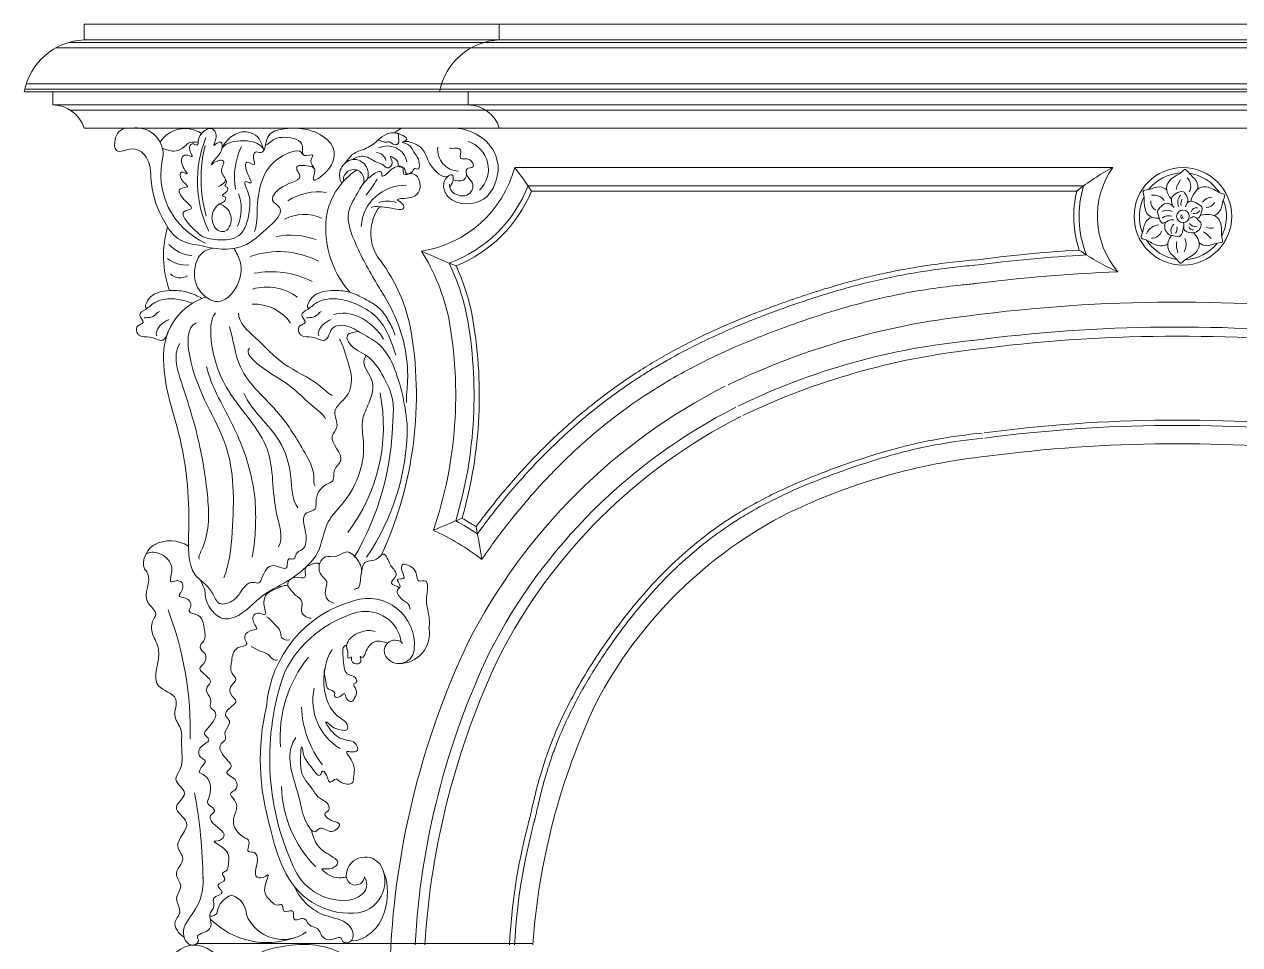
# Model space of a CAD drawing. Header units: millimetres. Extents: x -866 to 1519, y 0 to 1788.
# Drawn here: x -866 to -356, y 851 to 1237 of the extents above; entities that cross this region are included whole.
import ezdxf

# ---------------------------------------------------------------- set-up
doc = ezdxf.new("R2010")
doc.units = ezdxf.units.MM
doc.layers.add('ceco.net 173', color=7, linetype='Continuous')

msp = doc.modelspace()

# ---------------------------------------------------------------- linework, layer by layer
at = {"layer": 'ceco.net 173', "lineweight": 5}
for p, q in [((-841.07, 1237.44), (0, 1237.44)), ((-841.07, 1237.44), (-841.07, 1230.89)), ((-666.9, 1237.44), (-666.9, 1230.89)), ((-847.58, 1229.79), (0, 1229.79)), ((-841.07, 1230.89), (0, 1230.89)), ((-852.81, 1227.59), (0, 1227.59)), ((-866.12, 1209.1), (0, 1209.1)), ((-865.89, 1210.2), (0, 1210.2)), ((-865.29, 1212.4), (0, 1212.4)), ((-854.15, 1209.1), (-854.15, 1203.65)), ((-679.98, 1209.1), (-679.98, 1203.65)), ((-854.15, 1203.65), (0, 1203.65)), ((-846.83, 1201.45), (0, 1201.45)), ((-841.07, 1193.85), (0, 1193.85)), ((-660.44, 1177.35), (-598.63, 1177.35)), ((-600.61, 1177.35), (-598.63, 1177.35)), ((-598.63, 1177.35), (-409.67, 1177.35)), ((-654.87, 1169.65), (-596.62, 1169.65)), ((-653.38, 1167.45), (-594.2, 1167.45)), ((-596.62, 1169.65), (-421.87, 1169.65)), ((-595.85, 1167.45), (-594.2, 1167.45)), ((-594.2, 1167.45), (-424.75, 1167.45)), ((-652.81, 851.9), (-793.77, 851.9))]:
    msp.add_line(p, q, dxfattribs=at)
for radius in [20.46, 2.65]:
    msp.add_circle((-380.22, 1156.89), radius, dxfattribs=at)
for centre, radius, start, end in [((-839.92, 1204.28), 26.64, 92.4704, 169.5834), ((-665.75, 1204.28), 26.64, 92.4704, 169.5834), ((-854.33, 1189.78), 13.87, 17.0638, 89.2538), ((-680.16, 1189.78), 13.87, 17.0638, 89.2538), ((-819.16, 1182.72), 11.32, 358.7731, 100.5346), ((-798.7, 1181.37), 12.36, 56.1634, 147.6584), ((-686.3, 1173.79), 20.07, 30.6165, 91.3904), ((-744.97, 1171.6), 48.56, 157.8776, 205.5358), ((-683.82, 1176.62), 12.32, 314.7418, 71.9373), ((-733.86, 1172.68), 58.11, 166.0858, 195.7171), ((-748.39, 1173.46), 29.59, 154.4578, 190.3408), ((-718.6, 1179.33), 4.29, 13.841, 88.2928), ((-713.84, 1178.11), 8.33, 11.3786, 116.1945), ((-683.71, 1184.88), 9.05, 173.3812, 268.0559), ((-777.22, 1174.53), 31.64, 165.45, 246.0573), ((-727.2, 1174.13), 6.72, 99.229, 210.4726), ((-727.93, 1174.71), 6.07, 337.9036, 93.2697), ((-710.22, 1151.62), 29.72, 123.803, 166.7819), ((-727.97, 1172.17), 4.32, 337.7234, 187.863), ((-771.26, 1205.07), 62.37, 320.886, 328.4833), ((-706.92, 1189.83), 48.13, 278.8515, 344.9689), ((-683.85, 1174.61), 3.15, 307.3021, 15.014), ((-809.29, 1063.78), 187.23, 33.6204, 37.3415), ((-362.36, 1088.88), 100.33, 118.1362, 128.4496), ((-380.22, 1156.89), 35.86, 145.2083, 220.453), ((-380.22, 1156.89), 18.26, 92.9844, 141.8888), ((-381.77, 1169.6), 4.85, 329.2586, 46.0097), ((-380.22, 1156.89), 18.26, 32.9844, 81.8888), ((-706.39, 1151.45), 18.46, 88.337, 176.2567), ((-706.92, 1189.83), 55.83, 289.8125, 338.8081), ((-706.92, 1189.83), 58.03, 292.1896, 337.3128), ((-380.22, 1156.89), 45.76, 166.6541, 198.0346), ((-380.22, 1156.89), 43.56, 162.9631, 201.8158), ((-372.76, 1165.9), 10.47, 143.4901, 167.7023), ((-792.27, 1160.04), 17.17, 335.1271, 21.597), ((-742.89, 1144.16), 23.01, 81.464, 123.3651), ((-713.71, 1152.51), 10.8, 70.6756, 110.5049), ((-380.22, 1156.89), 18.26, 152.9844, 201.8888), ((-389.69, 1162.98), 4.02, 173.5749, 238.9624), ((-392.4, 1160.45), 5.36, 35.1605, 100.2849), ((-377.47, 1162.81), 4.85, 141.7725, 202.6769), ((-376.43, 1162.16), 4.59, 155.284, 189.5148), ((-368.07, 1160.28), 4.63, 90.2873, 146.5597), ((-370.4, 1164.5), 3.9, 268.5622, 333.0723), ((-380.22, 1156.89), 18.26, 332.9844, 21.8888), ((-780.46, 1156.29), 6.95, 123.8508, 223.094), ((-785.91, 1155.64), 6.58, 315.5662, 75.963), ((-748.75, 1139.96), 17.77, 65.3436, 117.8065), ((-699.18, 1151.84), 40.51, 170.655, 221.5304), ((-701.94, 1149.78), 18.84, 143.8883, 211.5314), ((-386.86, 1155.63), 3.91, 56.5983, 121.9525), ((-386.2, 1152.87), 4.25, 71.668, 126.987), ((-379.77, 1156.58), 1.28, 129.8011, 219.1344), ((-374.52, 1158.06), 2.37, 79.2829, 160.7136), ((-375.46, 1160.58), 2.58, 257.0782, 330.5884), ((-764.24, 1140.22), 43.5, 163.7402, 199.4409), ((-389.83, 1147.2), 6.1, 95.0574, 156.8814), ((-381.89, 1150.94), 3.36, 129.0255, 201.3861), ((-386.53, 1151.85), 3.85, 328.1711, 8.741), ((-379.28, 1156.45), 1.05, 156.4146, 216.2773), ((-375.94, 1153.13), 1.94, 199.513, 275.9773), ((-375.15, 1155.18), 2.62, 211.2064, 289.0157), ((-368.6, 1156.31), 4.42, 244.6004, 287.9021), ((-783.04, 1154.12), 3.6, 225.9241, 300.5812), ((-754.4, 1117.7), 31.28, 70.1383, 101.3328), ((-380.22, 1156.89), 18.26, 212.9844, 261.8888), ((-393.42, 1152.23), 4.55, 270.7295, 339.8895), ((-384.88, 1145.12), 6.05, 329.1073, 24.346), ((-379.5, 1138.29), 14.49, 40.0925, 57.0434), ((-794.66, 1155.16), 14.77, 222.7487, 265.1812), ((-759.37, 1105.69), 36.4, 62.8348, 109.2129), ((-774.12, 1095.74), 87.93, 12.0645, 31.9544), ((-563.33, 1442.12), 329.32, 245.5738, 248.3177), ((-389.2, 556.88), 586.86, 93.37357, 97.68665), ((-364.2, 1229.85), 105.53, 235.6542, 245.7676), ((-374.52, 1144.7), 8.38, 168.374, 201.7935), ((-380.22, 1156.89), 18.26, 272.9844, 321.8888), ((-798.25, 1148.57), 12.14, 230.0655, 275.5637), ((-774.12, 1095.74), 71.43, 12.0645, 38.2142), ((-774.12, 1095.74), 95.63, 12.0645, 25.7647), ((-382.22, 467.82), 673.97, 93.27034, 97.27047), ((-800.68, 1137.11), 6.05, 226.1293, 300.4617), ((-762.65, 1095.51), 38.14, 63.0489, 100.704), ((-774.12, 1095.74), 97.83, 12.0645, 24.366), ((-381.8, 462.27), 671.84, 92.19322, 97.31415), ((-381.8, 462.27), 671.84, 92.19322, 97.31415), ((-764.51, 1104.93), 22.25, 54.4896, 105.251), ((-782.07, 1098.7), 25.62, 108.0619, 179.3488), ((-769.67, 1101.55), 18.52, 34.7039, 92.9102), ((-382.38, 451.83), 669.08, 83.0065, 97.52888), ((-863.01, 1081.92), 177.81, 341.3883, 10.4315), ((-862.91, 1081.91), 185.42, 343.4614, 10.5077), ((-862.91, 1081.91), 187.62, 344.0061, 10.5264), ((-434.97, 802.12), 314.98, 96.3933, 115.5746), ((-863.12, 1081.95), 161.43, 335.4679, 10.249), ((-382.38, 451.83), 658.63, 83.57744, 97.52888), ((-382.38, 451.83), 654.78, 83.39659, 97.52888), ((-441.48, 819.33), 286.75, 95.4037, 115.8864), ((-434.93, 802.02), 300.78, 96.3443, 115.5733), ((-792.12, 1062.43), 86.83, 3.8406, 21.6265), ((-788.74, 1068.65), 73.22, 322.6912, 11.1778), ((-461.22, 866.48), 245.64, 116.8405, 152.9321), ((-461.28, 866.52), 235.67, 116.833, 152.8624), ((-828.49, 1073.22), 116.92, 329.4972, 359.2722), ((-461.27, 866.5), 231.29, 116.8336, 152.8252), ((-382.38, 451.83), 619.58, 83.39659, 97.52888), ((-803.52, 1069.22), 98.04, 325.6854, 359.4302), ((-382.38, 451.83), 617.38, 83.39659, 97.52888), ((-382.38, 451.83), 609.68, 83.39659, 97.52888), ((-434.79, 801.65), 256.08, 96.1578, 115.5669), ((-329.09, 176.87), 923.65, 112.50001, 113.30381), ((-739.51, 927.47), 117.47, 57.6436, 60.9986), ((-461.09, 866.25), 186.5, 116.8455, 152.3326), ((-739.51, 927.47), 107.57, 52.6654, 65.2608), ((-739.51, 927.47), 115.27, 56.6227, 61.8709), ((-1167.75, 934.71), 499.66, 9.0158, 10.6103), ((-804.97, 1006.55), 14.22, 57.3528, 118.2546), ((-714.54, 947.28), 50.19, 105.1863, 175.4978), ((-721.9, 977.19), 19.4, 355.7993, 107.3577), ((-938.06, 941.18), 141.57, 358.5167, 20.9285), ((-713.68, 944.17), 48.31, 105.0883, 153.7361), ((-722.96, 976.11), 15.07, 8.2519, 102.6079), ((-708.88, 981.96), 12.69, 269.2535, 10.6982), ((-710.66, 974.59), 4.51, 44.4676, 222.6912), ((-709.05, 975.77), 6.5, 220.7409, 0), ((-369.55, 831.4), 343.39, 154.6818, 178.1765), ((-375.55, 833.57), 327.14, 154.5753, 176.8847), ((-705.78, 938.53), 53.04, 140.9742, 184.5672), ((-365.98, 830.11), 332.87, 154.7439, 176.3428), ((-654.92, 929.46), 108.27, 160.5292, 204.5028), ((-721.75, 953.74), 23.35, 167.1604, 239.2705), ((-668.97, 928.91), 98.17, 166.8688, 196.7901), ((-709.21, 952.06), 40.62, 181.5098, 218.4406), ((-369.55, 831.4), 283.99, 154.6818, 175.973), ((-708.11, 919.21), 50.21, 181.6448, 224.5377), ((-1013.24, 875.35), 222.12, 0.9533, 10.279), ((-685.89, 915.94), 78.59, 191.2885, 204.7389), ((-417.33, 839.13), 245.62, 165.5076, 177.1493), ((-414.41, 838.59), 246.39, 165.5219, 177.0328), ((-723.19, 880.26), 7.88, 39.1266, 180.9951), ((-729.38, 894.75), 30.23, 202.7665, 272.6258), ((-732.23, 892.61), 22.69, 200.803, 273.4354), ((-728.29, 877.93), 13.38, 271.2282, 33.0997), ((-727.22, 880.22), 3.85, 181.3346, 353.5335), ((-728.23, 876.75), 5.71, 325.6797, 32.0853), ((-776.61, 863.87), 8.63, 107.1134, 172.4821), ((-781.73, 863.76), 8.75, 1.3819, 72.8755), ((-731.2, 880), 10.05, 271.9075, 319.9178), ((-787.48, 865.77), 2.43, 249.1108, 341.5832), ((-764.3, 885.81), 33.58, 224.8101, 289.939), ((-757.57, 870.15), 16.6, 201.8478, 305.8344), ((-758.67, 883.56), 31.43, 301.2669, 301.5747)]:
    msp.add_arc(centre, radius, start, end, dxfattribs=at)
for points, knots in [([(-792.73, 1144.79), (-795.86, 1145.12), (-802.3, 1146.48), (-808.97, 1156.84), (-813.61, 1168.14), (-812.69, 1180.34), (-819.92, 1187.06), (-828.37, 1182.06), (-828.4, 1188.74), (-827.06, 1192.01), (-825.3, 1193.31), (-824.12, 1193.85)], [0, 0, 0, 0, 8.651549, 16.669899, 32.442656, 41.961338, 48.823617, 55.119218, 59.525869, 61.909652, 65.154561, 65.154561, 65.154561, 65.154561]), ([(-793.43, 1187.03), (-793.12, 1187.49), (-793.26, 1189.82), (-791.58, 1192.33), (-787.49, 1194.71), (-784.42, 1190.72), (-787.7, 1185.24), (-785.19, 1187.97), (-782.76, 1188.28), (-783.34, 1183.55), (-785.25, 1182.02), (-789.03, 1177.1), (-785.36, 1180.67), (-781.12, 1180.31), (-785.01, 1175.58), (-780.01, 1172.07), (-783.58, 1169.85), (-784.88, 1169.32)], [1.87409, 1.87409, 1.87409, 1.87409, 3.372698, 7.451197, 10.089093, 13.930744, 17.33936, 19.41399, 20.356403, 23.356369, 27.44776, 30.298534, 33.36838, 35.463857, 39.342553, 43.070339, 46.910261, 46.910261, 46.910261, 46.910261]), ([(-792.73, 1144.79), (-789.65, 1143.98), (-783.66, 1142.57), (-772.17, 1144.16), (-765.5, 1150.83), (-757.06, 1158.49), (-760.17, 1161.81), (-763.52, 1164.07), (-758.13, 1170.87), (-748.88, 1172.06), (-751.44, 1175.59), (-752.71, 1178.6), (-747.52, 1178.32), (-743.25, 1177.08), (-746.62, 1169.77), (-736.14, 1177.23), (-734.94, 1186.63), (-744.03, 1192.93), (-751.92, 1194.09), (-758.71, 1193.59), (-765.51, 1191.37), (-764.76, 1182.44), (-769.62, 1184.44), (-770.41, 1181.39), (-768.5, 1176.95), (-773.26, 1180.92), (-773.71, 1175.44), (-768.99, 1169.34), (-774.94, 1172.68), (-771.18, 1165.3), (-771.57, 1160.52), (-772.42, 1153.79), (-776.42, 1147.17), (-784.87, 1146.7), (-790.98, 1147.72), (-793.06, 1149.65)], [0, 0, 0, 0, 9.556386, 18.504622, 32.613646, 40.913051, 43.493281, 45.016419, 52.352769, 61.151413, 62.851844, 64.418511, 69.607772, 72.194114, 76.664813, 82.813881, 94.033232, 103.363551, 112.005339, 117.812146, 124.112255, 131.244627, 133.359438, 135.768979, 138.865323, 142.149299, 144.628532, 151.196192, 153.094515, 157.894186, 164.248063, 171.526952, 177.012399, 185.973782, 194.494852, 194.494852, 194.494852, 194.494852]), ([(-808.18, 1185.5), (-806.61, 1184.89), (-803.8, 1183.72), (-799.53, 1185.06), (-797.02, 1188.68), (-794.35, 1187.72), (-793.14, 1188.15)], [0, 0, 0, 0, 4.60168, 7.845957, 11.58435, 14.857859, 14.857859, 14.857859, 14.857859]), ([(-783.19, 1185.68), (-782.42, 1187.12), (-780.15, 1190.05), (-775.62, 1192.65), (-770.84, 1192.11), (-767.01, 1189.51), (-766.39, 1186.28), (-765.55, 1184.85)], [0, 0, 0, 0, 4.895014, 11.010425, 14.548921, 18.885879, 23.857028, 23.857028, 23.857028, 23.857028]), ([(-783.19, 1185.68), (-781.35, 1187.68), (-774.93, 1189.38), (-767.31, 1187.94), (-765.55, 1184.85)], [0, 0, 0, 0, 8.135004, 18.831147, 18.831147, 18.831147, 18.831147]), ([(-765, 1186.68), (-763.66, 1187.24), (-761.42, 1189.78), (-755.85, 1190.34), (-747.87, 1188.86), (-750.45, 1181.15), (-743.65, 1183.68), (-747.14, 1179.39), (-744.79, 1177.93), (-744.51, 1176.91)], [1.073651, 1.073651, 1.073651, 1.073651, 5.123302, 9.080904, 16.850872, 20.305606, 23.325686, 25.243676, 27.900722, 27.900722, 27.900722, 27.900722]), ([(-728.27, 1180.76), (-726.96, 1181.75), (-722.98, 1182.96), (-719.27, 1179.61), (-715.72, 1178.9), (-713.8, 1176.3), (-710.78, 1179.12), (-713.69, 1182.97), (-710.47, 1180.93), (-709.1, 1179.73), (-709.7, 1177.19), (-706.8, 1177.81), (-706.42, 1176.1), (-705.97, 1174.27), (-703.17, 1175.08), (-702.52, 1177.67), (-700.47, 1175.86), (-700.19, 1181.3), (-703.08, 1183.65), (-704.51, 1187.41), (-708.43, 1187.86), (-704.19, 1189.12), (-709.94, 1192.38), (-713.77, 1191.93), (-717.18, 1189.63), (-719.89, 1186.72), (-723.47, 1184.93), (-728.68, 1183.48), (-730.35, 1180.58), (-731.49, 1179.3)], [0, 0, 0, 0, 4.92022, 10.671702, 13.717681, 15.700554, 18.791626, 21.421892, 23.984805, 25.456952, 27.222045, 29.535957, 30.817339, 31.940783, 34.672565, 36.502611, 37.644161, 40.167402, 46.105833, 50.460634, 51.856195, 53.726759, 57.081701, 62.99361, 67.426331, 68.603294, 74.942786, 79.118464, 84.291524, 84.291524, 84.291524, 84.291524]), ([(-709.56, 1191.66), (-709.05, 1191.31), (-709.33, 1189.57), (-708.7, 1187.22), (-711.25, 1186.64), (-712.49, 1188.39), (-714.57, 1187.83), (-716.21, 1188.38), (-717.31, 1188.69), (-717.69, 1189.03)], [0, 0, 0, 0, 1.846739, 4.441701, 5.952576, 7.954691, 9.921703, 11.641449, 13.186987, 13.186987, 13.186987, 13.186987]), ([(-688.52, 1173.57), (-689.74, 1173.17), (-693.76, 1175.16), (-696.75, 1179.8), (-698.65, 1185.37), (-702.77, 1187.65), (-705.99, 1188.75), (-707.5, 1187.93)], [0, 0, 0, 0, 3.852072, 11.419227, 16.941897, 20.366452, 25.520718, 25.520718, 25.520718, 25.520718]), ([(-793.06, 1149.65), (-794.67, 1151.15), (-797.33, 1153.35), (-800.9, 1159.29), (-794.04, 1159.77), (-799.46, 1163.61), (-802.75, 1168.97), (-795.7, 1168.95), (-800.73, 1171.5), (-801.07, 1176.49), (-796.29, 1173.58), (-801.21, 1178.44), (-799.66, 1183.94), (-794.03, 1180.6), (-798.15, 1185.65), (-795.33, 1187.89), (-793.75, 1186.47), (-793.43, 1187.03)], [14.017861, 14.017861, 14.017861, 14.017861, 20.201819, 23.996065, 27.004777, 31.326926, 35.754652, 38.585759, 42.134564, 44.931323, 47.002301, 50.570407, 54.805892, 57.233227, 61.116383, 63.008149, 64.56566, 64.56566, 64.56566, 64.56566]), ([(-769.62, 1150.56), (-768.29, 1153.71), (-768.88, 1161.62), (-766.72, 1173.82), (-760.58, 1181.83), (-750.57, 1185.46), (-749.45, 1182.99)], [0, 0, 0, 0, 10.258236, 23.113098, 35.358867, 43.504833, 43.504833, 43.504833, 43.504833]), ([(-669.03, 1184.01), (-667.08, 1178.94), (-667.54, 1172.76), (-671.68, 1161.47), (-686.86, 1161.24), (-690.85, 1169.1), (-689.77, 1173.01), (-686.26, 1174.99), (-686.04, 1171.02), (-687.43, 1169.83), (-687.64, 1168.86)], [49.20467, 49.20467, 49.20467, 49.20467, 53.85548, 65.468051, 78.699621, 83.330348, 87.375279, 89.124268, 91.577699, 94.286653, 94.286653, 94.286653, 94.286653]), ([(-687.91, 1170.43), (-687.75, 1169.94), (-687.81, 1167.98), (-684.66, 1165.31), (-679.18, 1165.05), (-677.01, 1170.99), (-680.55, 1173.02), (-681.3, 1177.37), (-676.69, 1177.01), (-679.19, 1182.09), (-684.37, 1179.79), (-681.81, 1186.5), (-686.23, 1185.19), (-687.72, 1185.48)], [0, 0, 0, 0, 1.524865, 5.634922, 10.776365, 15.52793, 19.252098, 22.273035, 24.81701, 28.270662, 31.877775, 35.454245, 40.00784, 40.00784, 40.00784, 40.00784]), ([(-720.6, 1160.66), (-719.53, 1161.08), (-716.75, 1160.85), (-713.02, 1160.57), (-705.75, 1158.87), (-707.64, 1162.65), (-711.26, 1164.44), (-703.93, 1164.18), (-699.91, 1166.76), (-699.95, 1172.24), (-703.14, 1175.76), (-707.68, 1173.32), (-706.63, 1179.14), (-712.54, 1176.89), (-713.65, 1174.89), (-716.35, 1173.15), (-715.91, 1177.2), (-723.23, 1172.42), (-725.75, 1167.32), (-732.06, 1157.92), (-726.75, 1143.49), (-719.82, 1130.91), (-711.48, 1117.59), (-706.29, 1104.09), (-704.8, 1090.44), (-705.92, 1081.83), (-705.84, 1078.84)], [0, 0, 0, 0, 3.45236, 7.609946, 13.747352, 15.82739, 17.967645, 22.613756, 27.685829, 32.973718, 36.65335, 39.908888, 42.736941, 47.36281, 50.766891, 52.329886, 53.673215, 58.730302, 66.257075, 76.49165, 88.391582, 109.172245, 120.694437, 135.269462, 152.229363, 161.212301, 161.212301, 161.212301, 161.212301]), ([(-385.03, 1163.98), (-385.59, 1164.64), (-386.69, 1166.37), (-387.59, 1169.91), (-385.06, 1172.86), (-382.34, 1174.35), (-380.63, 1175.43), (-379.21, 1177.14), (-377.1, 1173.88), (-374.26, 1172.41), (-373.84, 1169.45), (-373.96, 1168.34)], [1.346429, 1.346429, 1.346429, 1.346429, 3.709743, 6.857161, 10.469177, 13.19954, 15.296944, 16.275841, 18.309291, 22.776626, 25.68117, 25.68117, 25.68117, 25.68117]), ([(-784.34, 1162.07), (-783.82, 1162.42), (-782.33, 1162.48), (-780.92, 1165.13), (-784.23, 1165.45), (-780.92, 1166.87), (-780.47, 1169.17), (-782.66, 1169.39), (-781.01, 1170.84), (-781.52, 1171.91), (-781.73, 1172.18)], [0.380781, 0.380781, 0.380781, 0.380781, 2.212495, 4.164747, 5.37954, 7.965736, 9.566499, 11.003376, 12.551289, 13.186912, 13.186912, 13.186912, 13.186912]), ([(-686.26, 1172.24), (-684.99, 1171.59), (-683.44, 1171.62), (-682.1, 1172.02), (-681.95, 1172.1)], [0, 0, 0, 0, 3.902329, 3.937864, 3.937864, 3.937864, 3.937864]), ([(-390.1, 1156.13), (-390.53, 1156.11), (-392.14, 1156.16), (-395.18, 1157.02), (-396.47, 1160.69), (-396.41, 1163.79), (-396.49, 1165.8), (-397.26, 1167.89), (-393.38, 1168.09), (-390.68, 1169.81), (-387.91, 1168.7), (-387.01, 1168.04)], [2.558768, 2.558768, 2.558768, 2.558768, 3.709743, 6.857161, 10.469177, 13.19954, 15.296944, 16.275841, 18.309291, 22.776626, 25.68117, 25.68117, 25.68117, 25.68117]), ([(-384.56, 1161.71), (-385.01, 1162.49), (-385.39, 1164.63), (-383.14, 1166.59), (-380.38, 1167.88), (-378.68, 1165.86), (-377.7, 1163.52), (-378.88, 1161.83), (-379.06, 1160.94)], [0, 0, 0, 0, 2.724683, 5.453705, 8.633605, 9.996468, 12.829847, 15.571674, 15.571674, 15.571674, 15.571674]), ([(-376.89, 1163.18), (-376.62, 1164.51), (-375.63, 1166.85), (-372.63, 1169.77), (-368.81, 1169.06), (-366.16, 1167.46), (-364.37, 1166.51), (-362.17, 1166.14), (-363.94, 1162.68), (-363.8, 1159.48), (-366.15, 1157.64), (-367.17, 1157.19)], [0, 0, 0, 0, 3.709743, 6.857161, 10.469177, 13.19954, 15.296944, 16.275841, 18.309291, 22.776626, 25.68117, 25.68117, 25.68117, 25.68117]), ([(-383.92, 1160.58), (-384.66, 1161.52), (-386.88, 1163.35), (-389.2, 1161.13), (-391.27, 1159.27), (-390.18, 1156.74), (-389.36, 1153.1), (-386.43, 1155.16), (-384.84, 1155.53), (-384.05, 1155.43)], [0, 0, 0, 0, 3.591658, 6.508409, 8.470575, 11.312657, 14.177261, 16.893534, 19.284227, 19.284227, 19.284227, 19.284227]), ([(-378.61, 1162.22), (-378.29, 1163.03), (-375.74, 1163.59), (-374.1, 1161.99), (-371.66, 1160.87), (-372.43, 1158.38), (-373.55, 1155.29), (-375.67, 1157.2), (-376.65, 1156.26), (-377.12, 1156.26)], [0, 0, 0, 0, 2.614067, 5.545728, 7.069672, 9.773812, 12.339451, 14.260243, 15.668174, 15.668174, 15.668174, 15.668174]), ([(-372.89, 1157.22), (-371.66, 1157.59), (-369.21, 1157.87), (-365.27, 1156.76), (-363.97, 1153.09), (-364.04, 1149.99), (-363.96, 1147.97), (-363.19, 1145.88), (-367.06, 1145.69), (-369.76, 1143.96), (-372.54, 1145.08), (-373.44, 1145.74)], [0.212561, 0.212561, 0.212561, 0.212561, 3.709743, 6.857161, 10.469177, 13.19954, 15.296944, 16.275841, 18.309291, 22.776626, 25.68117, 25.68117, 25.68117, 25.68117]), ([(-386.48, 1145.44), (-386.9, 1145.09), (-388.5, 1144.13), (-391.64, 1144.72), (-394.29, 1146.32), (-396.07, 1147.26), (-398.27, 1147.64), (-396.5, 1151.09), (-396.65, 1154.29), (-394.29, 1156.13), (-393.27, 1156.58)], [5.405862, 5.405862, 5.405862, 5.405862, 6.857161, 10.469177, 13.19954, 15.296944, 16.275841, 18.309291, 22.776626, 25.68117, 25.68117, 25.68117, 25.68117]), ([(-387.05, 1154.64), (-387.72, 1154.54), (-388.01, 1152.6), (-387.54, 1150.73), (-386.07, 1148.98), (-383.9, 1148.78), (-381.44, 1147.81), (-380.11, 1150.57), (-380.02, 1152.13), (-379.87, 1153.03)], [0, 0, 0, 0, 2.017182, 4.037742, 6.348031, 8.034569, 10.643984, 12.860062, 15.604286, 15.604286, 15.604286, 15.604286]), ([(-374.8, 1156.41), (-374.29, 1156.34), (-374.03, 1155.13), (-372.48, 1154.54), (-372.49, 1152.09), (-374.67, 1149.71), (-377.79, 1149.86), (-380.37, 1151.47), (-379.68, 1153.28), (-379.95, 1154.26)], [0, 0, 0, 0, 1.530863, 2.7364, 4.594512, 7.578084, 11.627726, 12.904316, 15.960908, 15.960908, 15.960908, 15.960908]), ([(-375.61, 1150.02), (-374.96, 1149.3), (-373.79, 1147.51), (-372.86, 1143.87), (-375.39, 1140.92), (-378.1, 1139.42), (-379.81, 1138.35), (-381.24, 1136.63), (-383.34, 1139.89), (-386.42, 1141.48), (-386.76, 1146.09), (-385.59, 1148.09), (-385.05, 1148.9)], [1.075545, 1.075545, 1.075545, 1.075545, 3.709743, 6.857161, 10.469177, 13.19954, 15.296944, 16.275841, 18.309291, 22.776626, 26.441526, 29.085092, 29.085092, 29.085092, 29.085092]), ([(-778.13, 1143.5), (-777.28, 1141.66), (-774.11, 1136.48), (-776.03, 1126.91), (-784.68, 1118.8), (-794.23, 1125.62), (-795.51, 1134.85), (-792.17, 1142.21), (-788.37, 1143.19), (-787.25, 1143.56)], [0, 0, 0, 0, 5.512666, 16.091567, 24.189188, 32.702743, 41.415204, 48.63379, 51.80285, 51.80285, 51.80285, 51.80285]), ([(-467.7, 1138.57), (-471.11, 1138.28), (-474.53, 1137.93), (-481.45, 1137.12), (-484.94, 1136.65), (-491.08, 1135.71), (-493.72, 1135.27), (-497.83, 1134.52), (-499.28, 1134.25), (-502.21, 1133.67), (-503.69, 1133.36), (-506.61, 1132.74), (-508.07, 1132.41), (-511.48, 1131.62), (-513.41, 1131.15), (-517.23, 1130.18), (-519.11, 1129.68), (-524.67, 1128.16), (-528.27, 1127.1), (-533.79, 1125.38), (-535.77, 1124.75), (-539.66, 1123.47), (-541.56, 1122.82), (-545.33, 1121.53), (-547.2, 1120.87), (-550.67, 1119.62), (-552.28, 1119.03), (-555.54, 1117.82), (-557.19, 1117.19), (-563.1, 1114.9), (-567.45, 1113.13), (-576.29, 1109.27), (-580.8, 1107.18), (-588.21, 1103.49), (-591.08, 1102), (-596.56, 1099.01), (-599.17, 1097.52), (-604.42, 1094.41), (-607.05, 1092.77), (-611.37, 1089.96), (-613.08, 1088.82), (-616.44, 1086.51), (-618.1, 1085.33), (-623.02, 1081.76), (-626.22, 1079.3), (-632.2, 1074.47), (-634.99, 1072.11), (-640.44, 1067.29), (-643.09, 1064.83), (-648.23, 1059.86), (-650.72, 1057.35), (-657.96, 1049.76), (-662.47, 1044.62), (-668.88, 1036.82), (-670.96, 1034.19), (-674.23, 1029.94), (-675.44, 1028.33), (-676.64, 1026.71)], [138.71245, 138.71245, 138.71245, 138.71245, 145.752177, 145.752177, 152.791905, 152.791905, 158.045789, 158.045789, 160.920461, 160.920461, 163.795133, 163.795133, 166.669805, 166.669805, 170.557654, 170.557654, 174.445503, 174.445503, 182.221201, 182.221201, 186.686589, 186.686589, 191.151977, 191.151977, 195.617365, 195.617365, 199.428487, 199.428487, 203.239608, 203.239608, 212.972519, 212.972519, 222.70543, 222.70543, 228.768072, 228.768072, 234.226413, 234.226413, 239.684754, 239.684754, 243.284627, 243.284627, 246.884499, 246.884499, 254.084244, 254.084244, 260.685211, 260.685211, 267.286178, 267.286178, 273.887144, 273.887144, 287.089078, 287.089078, 293.787316, 293.787316, 297.906224, 297.906224, 297.906224, 297.906224]), ([(-467.51, 1136.38), (-470.59, 1136.11), (-473.67, 1135.81), (-479.9, 1135.09), (-483.04, 1134.69), (-488.86, 1133.83), (-491.53, 1133.41), (-495.85, 1132.65), (-497.49, 1132.35), (-500.84, 1131.7), (-502.55, 1131.35), (-505.95, 1130.63), (-507.64, 1130.25), (-511, 1129.47), (-512.67, 1129.07), (-517.58, 1127.83), (-520.77, 1126.96), (-527.17, 1125.13), (-530.38, 1124.15), (-535.1, 1122.65), (-536.69, 1122.13), (-539.4, 1121.23), (-540.52, 1120.85), (-542.77, 1120.08), (-543.89, 1119.7), (-546.11, 1118.92), (-547.22, 1118.52), (-549.86, 1117.57), (-551.4, 1117.01), (-554.51, 1115.86), (-556.08, 1115.26), (-559.25, 1114.03), (-560.85, 1113.4), (-565.68, 1111.46), (-568.95, 1110.08), (-575.58, 1107.16), (-578.94, 1105.61), (-586.46, 1101.93), (-590.65, 1099.76), (-596.81, 1096.33), (-598.77, 1095.2), (-602.69, 1092.87), (-604.66, 1091.66), (-608.57, 1089.18), (-610.52, 1087.9), (-616.06, 1084.13), (-619.6, 1081.57), (-626.54, 1076.26), (-629.94, 1073.51), (-636.57, 1067.82), (-639.82, 1064.89), (-646.06, 1058.93), (-649.06, 1055.91), (-657.74, 1046.76), (-663.08, 1040.55), (-669.48, 1032.5), (-670.89, 1030.69), (-673.11, 1027.76), (-673.96, 1026.64), (-676.09, 1023.73)], [138.71245, 138.71245, 138.71245, 138.71245, 145.104685, 145.104685, 151.49692, 151.49692, 156.865974, 156.865974, 160.141174, 160.141174, 163.506126, 163.506126, 166.871079, 166.871079, 170.236031, 170.236031, 176.936705, 176.936705, 184.00359, 184.00359, 187.632704, 187.632704, 190.296221, 190.296221, 192.959737, 192.959737, 195.623254, 195.623254, 199.281155, 199.281155, 202.939057, 202.939057, 206.596958, 206.596958, 213.912761, 213.912761, 221.228564, 221.228564, 230.146904, 230.146904, 234.268479, 234.268479, 238.390054, 238.390054, 242.502801, 242.502801, 250.315992, 250.315992, 258.250226, 258.250226, 266.261636, 266.261636, 274.273047, 274.273047, 290.295867, 290.295867, 294.931447, 294.931447, 297.812285, 297.812285, 297.812285, 297.812285]), ([(-466.86, 1128.71), (-467.13, 1128.68), (-467.4, 1128.66), (-469.61, 1128.46), (-471.56, 1128.27), (-477.41, 1127.65), (-481.35, 1127.15), (-489.46, 1125.96), (-493.63, 1125.26), (-499.42, 1124.13), (-501.04, 1123.8), (-504.24, 1123.12), (-505.83, 1122.77), (-509, 1122.03), (-510.58, 1121.65), (-513.68, 1120.87), (-515.21, 1120.47), (-519.77, 1119.25), (-522.74, 1118.4), (-528.18, 1116.77), (-530.67, 1115.99), (-534.35, 1114.79), (-535.57, 1114.39), (-537.97, 1113.58), (-539.17, 1113.18), (-542.73, 1111.95), (-545.07, 1111.12), (-548.44, 1109.89), (-549.44, 1109.53), (-551.47, 1108.77), (-552.48, 1108.39), (-555.55, 1107.21), (-557.62, 1106.41), (-565.18, 1103.36), (-570.78, 1100.93), (-582.18, 1095.51), (-587.97, 1092.52), (-597.38, 1087.11), (-600.99, 1084.91), (-605.42, 1082.02), (-606.29, 1081.44), (-609.37, 1079.38), (-611.54, 1077.86), (-617.96, 1073.21), (-622.1, 1069.98), (-628.55, 1064.59), (-630.95, 1062.49), (-638.37, 1055.76), (-643.14, 1051.02), (-652.14, 1041.4), (-656.36, 1036.52), (-662.27, 1029.23), (-664.13, 1026.85), (-667.64, 1022.24), (-669.29, 1020.01), (-672.05, 1016.18), (-673.16, 1014.6), (-674.27, 1013.01)], [138.71245, 138.71245, 138.71245, 138.71245, 139.296213, 139.296213, 143.417473, 143.417473, 151.659991, 151.659991, 160.238946, 160.238946, 163.501355, 163.501355, 166.763765, 166.763765, 170.026174, 170.026174, 173.288583, 173.288583, 179.813402, 179.813402, 185.510987, 185.510987, 188.38535, 188.38535, 191.259714, 191.259714, 197.008441, 197.008441, 199.429245, 199.429245, 201.85005, 201.85005, 206.691658, 206.691658, 219.395025, 219.395025, 232.098392, 232.098392, 239.892142, 239.892142, 241.806415, 241.806415, 246.701612, 246.701612, 256.492005, 256.492005, 262.511327, 262.511327, 275.487591, 275.487591, 288.463855, 288.463855, 294.719672, 294.719672, 300.579702, 300.579702, 304.626829, 304.626829, 304.626829, 304.626829]), ([(-805.62, 1108.76), (-805.66, 1108.69), (-806.39, 1107.25), (-807.12, 1104.15), (-810.96, 1105.34), (-813.88, 1106.75), (-818.38, 1105.62), (-819.95, 1111.23), (-814.87, 1112.04), (-819.19, 1115.77), (-814.31, 1118.18), (-811.76, 1120.9), (-806.84, 1122.46), (-801.45, 1122.31), (-797.55, 1121.16), (-795.66, 1120.4)], [32.14794, 32.14794, 32.14794, 32.14794, 32.343108, 36.246209, 38.731262, 41.509479, 45.531842, 49.070063, 51.584862, 54.499242, 57.905251, 62.231107, 65.72616, 71.299873, 76.78989, 76.78989, 76.78989, 76.78989]), ([(-814.83, 1118.16), (-815.77, 1118.75), (-814.19, 1122.63), (-809.9, 1125.64), (-803.8, 1125.93), (-798.3, 1125.38), (-794.79, 1124.08), (-792.5, 1122.91), (-791.65, 1122.45)], [0, 0, 0, 0, 3.006868, 7.594015, 15.374333, 18.368485, 22.767946, 25.410207, 25.410207, 25.410207, 25.410207]), ([(-711.4, 1094.43), (-713.05, 1097.96), (-716.71, 1103.83), (-724.13, 1107.35), (-729.52, 1110.97), (-735.63, 1111.92), (-738.26, 1107.98), (-739.16, 1104.14), (-743, 1105.34), (-745.92, 1106.74), (-750.42, 1105.61), (-751.99, 1111.22), (-746.91, 1112.04), (-751.23, 1115.76), (-746.35, 1118.18), (-743.8, 1120.9), (-738.88, 1122.45), (-732.85, 1122.29), (-725.36, 1119.74), (-715.19, 1113.38), (-712.15, 1104.23), (-710.31, 1098.71)], [1.705033, 1.705033, 1.705033, 1.705033, 12.178069, 19.721158, 23.376315, 30.578217, 32.343108, 36.246209, 38.731262, 41.509479, 45.531842, 49.070063, 51.584862, 54.499242, 57.905251, 62.231107, 65.72616, 71.299873, 78.52995, 87.118708, 102.987355, 102.987355, 102.987355, 102.987355]), ([(-746.87, 1118.16), (-747.81, 1118.74), (-746.23, 1122.62), (-741.94, 1125.64), (-735.84, 1125.93), (-730.34, 1125.38), (-726.06, 1123.79), (-721.47, 1121.23), (-716.35, 1118.21), (-713.14, 1112.8), (-711.22, 1109.03), (-710.59, 1107.02)], [0, 0, 0, 0, 3.307554, 8.353417, 16.911766, 20.205333, 25.044741, 30.368415, 36.100011, 42.483279, 48.801147, 48.801147, 48.801147, 48.801147]), ([(-809.47, 1116.94), (-810.54, 1116.51), (-811.8, 1114.4), (-814.35, 1114.41), (-815.55, 1114.32), (-815.79, 1114.35)], [0, 0, 0, 0, 3.466965, 6.344109, 7.073329, 7.073329, 7.073329, 7.073329]), ([(-785.92, 1116.36), (-788.01, 1113.81), (-788.32, 1101.26), (-781.62, 1081.35), (-760.13, 1061), (-762.97, 1036.91), (-757.27, 1022.3), (-759.52, 1018.22)], [0, 0, 0, 0, 9.889501, 33.934042, 63.634273, 90.678511, 104.664001, 104.664001, 104.664001, 104.664001]), ([(-741.51, 1116.93), (-742.58, 1116.5), (-743.84, 1114.39), (-746.39, 1114.4), (-747.59, 1114.31), (-747.83, 1114.34)], [0, 0, 0, 0, 3.466965, 6.344109, 7.073329, 7.073329, 7.073329, 7.073329]), ([(-715.43, 1105.34), (-716.58, 1107.38), (-719.83, 1111), (-726.51, 1115.92), (-733.11, 1116.77), (-736.44, 1115.64)], [0, 0, 0, 0, 7.022129, 14.290286, 24.826884, 24.826884, 24.826884, 24.826884]), ([(-805.42, 1113.62), (-806.71, 1113.2), (-808.68, 1111.67), (-810.72, 1109.26), (-810.86, 1107.36), (-810.6, 1106.74)], [0, 0, 0, 0, 4.088906, 7.23358, 9.25755, 9.25755, 9.25755, 9.25755]), ([(-794, 1112.28), (-798.21, 1110.06), (-796.64, 1086.07), (-778.22, 1063.45), (-777.95, 1032.22), (-780.07, 1010.75), (-782.48, 1005.29)], [0, 0, 0, 0, 12.97695, 49.84196, 82.861695, 98.952372, 98.952372, 98.952372, 98.952372]), ([(-776.28, 1116.28), (-776.28, 1112.1), (-767.6, 1105), (-757.8, 1093.83), (-744.68, 1088.68), (-738.97, 1082.81), (-737.07, 1081.72)], [0, 0, 0, 0, 12.531657, 28.719064, 46.323543, 52.91367, 52.91367, 52.91367, 52.91367]), ([(-737.46, 1113.62), (-738.75, 1113.19), (-740.72, 1111.66), (-742.76, 1109.26), (-742.9, 1107.36), (-742.64, 1106.73)], [0, 0, 0, 0, 4.088906, 7.23358, 9.25755, 9.25755, 9.25755, 9.25755]), ([(-780.09, 1110.56), (-778.37, 1104.99), (-777, 1090.03), (-759.37, 1076.26), (-750.04, 1060.46), (-744.12, 1050.22), (-744.84, 1044.79), (-744.08, 1043.66)], [0, 0, 0, 0, 17.49383, 42.830753, 62.457043, 73.222426, 77.320899, 77.320899, 77.320899, 77.320899]), ([(-711.58, 1071.73), (-711.28, 1074.24), (-711.13, 1080.95), (-715.39, 1090.04), (-721.54, 1098.98), (-728.65, 1101.08), (-731.76, 1106.9), (-728.95, 1108.32), (-725.79, 1108.51)], [5.427306, 5.427306, 5.427306, 5.427306, 12.225171, 23.49581, 32.330109, 40.381039, 43.696276, 46.422969, 46.422969, 46.422969, 46.422969]), ([(-800.94, 1103.52), (-804.09, 1098.48), (-798.3, 1081.94), (-792.37, 1062.15), (-788.67, 1038.29), (-788.39, 1022.7), (-793.15, 1014.12), (-792.77, 1013.12)], [0, 0, 0, 0, 17.820371, 44.444173, 66.104243, 88.751671, 91.957362, 91.957362, 91.957362, 91.957362]), ([(-733.87, 1105.38), (-732.74, 1103.4), (-731.13, 1097.64), (-728.36, 1090.5), (-729.39, 1081.07), (-737.93, 1076), (-733.57, 1068.92), (-739.81, 1062.97), (-730.09, 1055.7), (-737.03, 1050.96), (-735.7, 1045.71), (-741.74, 1044), (-744.19, 1039.16), (-743.49, 1033.29), (-750.58, 1032.82), (-747.55, 1024.42), (-747.79, 1017.31), (-752.44, 1016.02), (-752.45, 1012.48), (-756.34, 1014.17), (-754.86, 1007.01), (-763.09, 1012.68), (-765.85, 1006.94), (-767.44, 1002.51), (-772.12, 1004.42), (-775.26, 999.11), (-778.77, 994.92), (-783.64, 993.64), (-785.17, 995.09), (-785.28, 995.21)], [4.848609, 4.848609, 4.848609, 4.848609, 10.858265, 18.671518, 26.903475, 34.374704, 40.25875, 44.089923, 53.897293, 58.365487, 62.364778, 65.363229, 73.059759, 75.652133, 79.256066, 86.820364, 93.305433, 96.116514, 98.186719, 100.072627, 103.438463, 108.457413, 114.926934, 117.161025, 119.396403, 125.848053, 130.210602, 135.550242, 136.010746, 136.010746, 136.010746, 136.010746]), ([(-771.74, 1101.58), (-773.67, 1099.56), (-764.07, 1090.95), (-755.41, 1087.35), (-746.84, 1078.23), (-741.32, 1074.43), (-739.8, 1072.01)], [0, 0, 0, 0, 8.394351, 24.336174, 35.490353, 44.070627, 44.070627, 44.070627, 44.070627]), ([(-785.28, 995.21), (-786.08, 996.69), (-788.68, 1002.03), (-798.17, 1007.39), (-796.13, 1034.25), (-799.36, 1064.16), (-808.04, 1086.71), (-807.68, 1098.99)], [6.862987, 6.862987, 6.862987, 6.862987, 10.616832, 19.338481, 36.701568, 73.764871, 104.768525, 104.768525, 104.768525, 104.768525]), ([(-722.77, 1098.54), (-725.42, 1095.12), (-718.29, 1088.78), (-720.93, 1079.42), (-725.26, 1071.19), (-723.24, 1061.24), (-724.77, 1048.65), (-730.79, 1037.81), (-740.89, 1027.64), (-741.08, 1016.29), (-749.86, 1007.78), (-756.84, 1002.98), (-768.52, 997.33), (-775.17, 988.54), (-783.64, 987.78), (-788.54, 991.86), (-790.45, 996.85), (-790.31, 1000.57), (-792.4, 1004.45)], [0, 0, 0, 0, 10.070991, 19.566974, 25.935541, 34.764552, 46.062231, 60.000642, 68.028585, 80.870037, 90.019068, 98.095104, 109.918675, 124.323598, 126.2337, 132.446295, 139.730547, 141.600733, 141.600733, 141.600733, 141.600733]), ([(-789.67, 1093.9), (-787.84, 1085.7), (-778.77, 1071.27), (-769.69, 1047.83), (-768.61, 1030.1), (-769.81, 1017.37), (-770.58, 1013.96)], [0, 0, 0, 0, 22.930362, 45.855049, 66.485879, 74.916917, 74.916917, 74.916917, 74.916917]), ([(-774.03, 1082.7), (-770.68, 1075.12), (-758.94, 1066.26), (-753.59, 1048.7), (-753.99, 1038.21), (-751.47, 1034.6)], [0, 0, 0, 0, 24.872869, 40.868502, 54.060327, 54.060327, 54.060327, 54.060327]), ([(-464.4, 1065.97), (-470.86, 1065.34), (-477.32, 1064.47), (-487.3, 1062.64), (-490.83, 1061.9), (-497.83, 1060.23), (-501.29, 1059.31), (-508.14, 1057.34), (-511.53, 1056.29), (-518.08, 1054.14), (-521.25, 1053.05), (-527.55, 1050.79), (-530.7, 1049.61), (-537, 1047.14), (-540.13, 1045.84), (-546.38, 1043.1), (-549.48, 1041.67), (-555.86, 1038.5), (-559.14, 1036.76), (-564.53, 1033.68), (-566.65, 1032.4), (-570.39, 1030.03), (-572, 1028.96), (-575.18, 1026.77), (-576.76, 1025.65), (-581.91, 1021.83), (-585.4, 1019.01), (-592.67, 1012.65), (-596.41, 1009.07), (-603.54, 1001.65), (-606.95, 997.81), (-613.12, 990.35), (-615.91, 986.75), (-621.29, 979.42), (-623.9, 975.67), (-628.9, 968.01), (-631.3, 964.09), (-637.98, 952.28), (-641.92, 944.16), (-645.88, 933.95), (-646.54, 932.14), (-647.6, 929.09), (-648.01, 927.86), (-648.81, 925.37), (-649.19, 924.12), (-649.89, 921.75), (-650.21, 920.64), (-650.82, 918.4), (-651.11, 917.28), (-651.63, 915.21), (-651.87, 914.25), (-652.21, 912.81), (-652.33, 912.33), (-652.55, 911.34), (-652.67, 910.85), (-652.97, 909.52), (-653.16, 908.7), (-653.49, 907.23), (-653.64, 906.58), (-653.83, 905.8), (-653.86, 905.66), (-653.96, 905.24), (-654.03, 904.96), (-654.11, 904.67), (-654.11, 904.66), (-654.11, 904.65), (-654.11, 904.65), (-654.12, 904.61), (-654.12, 904.59), (-654.14, 904.54), (-654.15, 904.5), (-654.17, 904.4), (-654.19, 904.35), (-654.23, 904.18), (-654.25, 904.09), (-654.33, 903.82), (-654.37, 903.68), (-654.44, 903.41), (-654.47, 903.29), (-654.57, 902.94), (-654.63, 902.71), (-654.75, 902.26), (-654.81, 902.02), (-654.96, 901.44), (-655.04, 901.09), (-655.11, 900.73), (-655.13, 900.66), (-655.14, 900.6)], [141.254482, 141.254482, 141.254482, 141.254482, 158.345177, 158.345177, 167.749698, 167.749698, 177.154218, 177.154218, 186.558739, 186.558739, 195.490896, 195.490896, 204.423054, 204.423054, 213.355212, 213.355212, 222.28737, 222.28737, 231.914875, 231.914875, 238.301624, 238.301624, 243.260472, 243.260472, 248.219321, 248.219321, 259.753165, 259.753165, 273.132984, 273.132984, 286.512803, 286.512803, 298.437888, 298.437888, 310.362973, 310.362973, 322.288058, 322.288058, 345.56945, 345.56945, 350.520096, 350.520096, 353.876446, 353.876446, 357.232795, 357.232795, 360.246072, 360.246072, 363.259349, 363.259349, 365.832757, 365.832757, 367.139896, 367.139896, 368.447034, 368.447034, 370.634966, 370.634966, 372.457878, 372.457878, 372.859224, 372.859224, 373.661915, 373.661915, 373.680986, 373.680986, 373.69561, 373.69561, 373.710234, 373.710234, 373.739482, 373.739482, 373.797977, 373.797977, 373.914969, 373.914969, 374.17339, 374.17339, 374.431811, 374.431811, 374.922812, 374.922812, 375.413814, 375.413814, 376.172225, 376.172225, 376.373164, 376.373164, 376.373164, 376.373164]), ([(-464.19, 1063.78), (-470.4, 1063.18), (-476.62, 1062.34), (-486.36, 1060.59), (-489.91, 1059.85), (-496.94, 1058.19), (-500.41, 1057.27), (-507.31, 1055.3), (-510.72, 1054.24), (-517.4, 1052.05), (-520.66, 1050.92), (-527.17, 1048.58), (-530.42, 1047.36), (-538.92, 1044), (-544.16, 1041.75), (-553.09, 1037.46), (-556.83, 1035.53), (-562.75, 1032.18), (-564.97, 1030.85), (-571.55, 1026.7), (-575.79, 1023.72), (-583.95, 1017.38), (-587.88, 1014.02), (-595.39, 1006.99), (-598.98, 1003.32), (-605.84, 995.73), (-609.12, 991.81), (-614.18, 985.35), (-616.05, 982.87), (-619.69, 977.84), (-621.48, 975.28), (-626.67, 967.49), (-629.94, 962.15), (-635.98, 951.16), (-638.74, 945.51), (-641.96, 937.92), (-642.69, 936.11), (-644.17, 932.23), (-644.92, 930.15), (-646.02, 926.88), (-646.4, 925.71), (-647.13, 923.34), (-647.48, 922.16), (-648.16, 919.8), (-648.48, 918.62), (-649.1, 916.25), (-649.4, 915.07), (-649.94, 912.85), (-650.19, 911.82), (-650.68, 909.7), (-650.92, 908.63), (-651.3, 906.95), (-651.45, 906.32), (-651.7, 905.23), (-651.81, 904.76), (-651.94, 904.25), (-651.95, 904.22), (-651.96, 904.17), (-651.97, 904.15), (-651.98, 904.1), (-652.02, 903.94), (-652.08, 903.72), (-652.1, 903.63), (-652.15, 903.46), (-652.17, 903.38), (-652.23, 903.16), (-652.26, 903.04), (-652.32, 902.81), (-652.35, 902.7), (-652.44, 902.39), (-652.49, 902.19), (-652.65, 901.6), (-652.76, 901.19), (-652.9, 900.58), (-652.94, 900.36), (-652.98, 900.19)], [141.254482, 141.254482, 141.254482, 141.254482, 157.850142, 157.850142, 167.38866, 167.38866, 176.927179, 176.927179, 186.465697, 186.465697, 195.736778, 195.736778, 205.007859, 205.007859, 220.072769, 220.072769, 231.130714, 231.130714, 237.878228, 237.878228, 251.354059, 251.354059, 264.82989, 264.82989, 278.305721, 278.305721, 291.781552, 291.781552, 299.997694, 299.997694, 308.213836, 308.213836, 324.646121, 324.646121, 341.078406, 341.078406, 346.181629, 346.181629, 351.947217, 351.947217, 355.168415, 355.168415, 358.389613, 358.389613, 361.610811, 361.610811, 364.832009, 364.832009, 367.652205, 367.652205, 370.4724, 370.4724, 372.206054, 372.206054, 373.534283, 373.534283, 373.61496, 373.61496, 373.665705, 373.665705, 373.767196, 373.767196, 373.868687, 373.868687, 373.970178, 373.970178, 374.194151, 374.194151, 374.418124, 374.418124, 374.866071, 374.866071, 375.761964, 375.761964, 376.373164, 376.373164, 376.373164, 376.373164]), ([(-799.16, 854.54), (-801.3, 855.8), (-804.76, 860.3), (-799.29, 865.14), (-804, 870.65), (-798.86, 875.91), (-804.51, 881.47), (-797.47, 886.94), (-804.82, 894.04), (-793.48, 902.03), (-805.85, 908.58), (-795.62, 914.95), (-804.42, 919.8), (-798.64, 927), (-800.8, 934.04), (-799.58, 941.95), (-804.56, 946.93), (-800.06, 956.06), (-815.23, 959.52), (-807.15, 973.22), (-812.6, 980.95), (-813.16, 986.47), (-809.5, 990.91), (-818.4, 996.11), (-811.9, 1004.66), (-818.03, 1011.43), (-814.33, 1018.16), (-810.73, 1019.55)], [0, 0, 0, 0, 7.445911, 11.63896, 17.784434, 23.36494, 28.478556, 35.619266, 41.008389, 51.771021, 59.437945, 66.203002, 73.10583, 77.350027, 89.266141, 94.010225, 100.283648, 107.762213, 116.769647, 131.93852, 139.099047, 144.235629, 147.608745, 153.566612, 165.896821, 168.049629, 179.637315, 179.637315, 179.637315, 179.637315]), ([(-815.18, 1015.14), (-813.04, 1016.74), (-808.63, 1015.42), (-805.48, 1012.87), (-803.28, 1008.83), (-805.86, 1002.45), (-802.23, 1004.47), (-799.06, 1003.27), (-799.62, 999.9), (-802.02, 997.17), (-797.68, 997.03), (-795.31, 994.09), (-798.24, 990.38), (-791.36, 990.06), (-790.93, 984.26), (-789.62, 979.38), (-793.04, 976.68), (-791.47, 974.57), (-789.52, 972.84), (-790.18, 969.4), (-793.18, 967.43), (-790.58, 964.55), (-786.41, 961.87), (-790.05, 959.3), (-789.45, 956.32), (-787.16, 954.28), (-788.81, 950.89), (-783.88, 948.38), (-787.84, 943.49), (-791.58, 939.66), (-786.77, 936.81), (-793.21, 935.03), (-793.3, 929.98), (-789.12, 928.61), (-791.89, 926.03), (-792.62, 924.28), (-792.74, 923.62)], [0, 0, 0, 0, 4.876342, 8.015551, 12.64279, 16.761831, 18.757924, 20.977846, 24.705698, 26.186086, 28.793015, 32.385612, 34.452421, 38.313222, 43.670826, 48.51107, 51.221908, 52.702295, 54.784368, 58.231639, 60.651125, 62.395759, 67.362208, 70.046597, 71.346667, 75.159908, 77.190026, 79.702037, 86.601256, 89.185912, 91.827911, 96.061421, 99.979962, 102.043417, 105.08906, 106.976271, 106.976271, 106.976271, 106.976271]), ([(-724.86, 1006.84), (-724.27, 1008.49), (-725.55, 1012.57), (-730.72, 1017.87), (-735.22, 1013.24), (-739.81, 1014.96), (-743.15, 1010.89), (-742.26, 1006.31), (-738.34, 1003.66), (-740.42, 999.8), (-739.44, 995.87), (-737.21, 994.9), (-736.35, 994.67)], [0, 0, 0, 0, 5.278976, 12.0437, 16.73794, 20.912248, 24.582424, 30.085783, 33.04467, 36.917292, 41.019387, 43.692501, 43.692501, 43.692501, 43.692501]), ([(-708.86, 1000.98), (-709.75, 1001.91), (-714.11, 1002.5), (-708.48, 1006.65), (-712.45, 1009.8), (-713.44, 1012.63), (-715.42, 1016.84), (-718.57, 1011.78), (-723.93, 1013.03), (-724.85, 1007.17), (-725.2, 1003.9), (-725.61, 1000.68), (-727.28, 1000.76), (-727.66, 1000.4)], [0, 0, 0, 0, 3.855006, 7.674772, 12.151678, 14.893595, 17.884435, 22.323548, 26.245281, 31.707423, 35.453336, 37.88095, 39.451618, 39.451618, 39.451618, 39.451618]), ([(-742.33, 1010.99), (-743.12, 1011.96), (-745.57, 1010.64), (-749.23, 1009.91), (-747.04, 1003.92), (-752.73, 1006.53), (-756.59, 1003.21), (-754.34, 1000.12), (-752.43, 997.81), (-748.64, 995.48), (-750.84, 991.08), (-748.09, 988.72), (-746.32, 988.23), (-745.85, 988.35)], [0, 0, 0, 0, 3.750408, 6.019676, 10.202776, 14.15003, 18.46662, 20.986777, 24.179175, 28.167931, 32.005902, 35.753241, 37.227183, 37.227183, 37.227183, 37.227183]), ([(-696.37, 984.07), (-696.05, 986.08), (-696.38, 990.07), (-697.99, 996.02), (-696.75, 1000.12), (-697.33, 1004.79), (-701.33, 1003.06), (-701.41, 1007.28), (-703.19, 1009.9), (-705.55, 1010.68), (-708.03, 1011.3), (-708.1, 1007.8), (-705.67, 1004.19), (-711.15, 1005.36), (-707.5, 1001.85), (-710.99, 999.4), (-707.84, 996.07), (-705.07, 994.63), (-704.33, 992.9), (-704.25, 991.94)], [0, 0, 0, 0, 6.103346, 11.913855, 17.673698, 20.002159, 22.953289, 25.60815, 29.652545, 32.033152, 33.221304, 36.345055, 39.348522, 41.871079, 44.853, 46.89912, 51.85009, 53.854027, 56.754947, 56.754947, 56.754947, 56.754947]), ([(-755.3, 1001.54), (-756.66, 1002.7), (-760.1, 1000.58), (-764.38, 999.21), (-766.58, 995.17), (-764.01, 988.79), (-767.63, 990.81), (-770.8, 989.61), (-770.25, 986.24), (-767.85, 983.51), (-772.19, 983.37), (-774.55, 980.43), (-771.62, 976.72), (-778.5, 976.4), (-778.93, 970.6), (-780.24, 965.72), (-776.82, 963.02), (-778.39, 960.91), (-780.34, 959.18), (-779.69, 955.74), (-776.68, 953.77), (-779.28, 950.89), (-783.45, 948.21), (-779.81, 945.64), (-780.42, 942.66), (-782.7, 940.62), (-781.06, 937.23), (-785.99, 934.72), (-782.02, 929.83), (-778.28, 926), (-783.09, 923.15), (-776.65, 921.37), (-776.56, 916.32), (-780.74, 914.95), (-777.45, 911.89), (-776.57, 908.04), (-780.05, 902.4), (-775.97, 897.03), (-770.72, 894.96), (-773.9, 889.57), (-769.32, 890.53), (-767.26, 886.08), (-771.38, 879.23), (-765.65, 879.24), (-762.73, 882.02), (-766.99, 873.52), (-763.36, 870.49), (-760.53, 867.34), (-757.41, 868.89), (-758.31, 863.56), (-752.07, 867.31), (-754.33, 859.97), (-748.15, 863.8), (-747.03, 858.77), (-742.63, 858.77), (-741.7, 854.81), (-738.04, 852.24), (-733.14, 855.61), (-732.63, 851.89), (-728.73, 852.01), (-727.72, 856.32), (-731.23, 861.96), (-739.79, 862.77), (-747.7, 867.74), (-751.43, 872.5), (-752.47, 875.22)], [0, 0, 0, 0, 5.363976, 8.817106, 13.907069, 18.438015, 20.633716, 23.07563, 27.176268, 28.804694, 31.672317, 35.624173, 37.897663, 42.144544, 48.037908, 53.362177, 56.344099, 57.972525, 60.262805, 64.054803, 66.716237, 68.635335, 74.098429, 77.051256, 78.481334, 82.675899, 84.909028, 87.672241, 95.261381, 98.104503, 101.010702, 105.667563, 109.977958, 112.247759, 115.597966, 119.120027, 124.293594, 133.293489, 134.93035, 139.694481, 142.232886, 144.37359, 152.808591, 156.221847, 157.356747, 162.918544, 169.21062, 172.364213, 173.96964, 176.839486, 180.699286, 184.1324, 188.452277, 191.677663, 195.738546, 198.890889, 202.551186, 207.792958, 209.014786, 211.975109, 215.640615, 220.005195, 230.462917, 239.077124, 247.817342, 247.817342, 247.817342, 247.817342]), ([(-754.8, 979.21), (-755.95, 978.96), (-758.83, 979.52), (-758.35, 983.17), (-761.38, 985.67), (-762.97, 988.06), (-764.55, 988.94)], [0, 0, 0, 0, 3.542884, 6.205233, 9.216791, 14.649642, 14.649642, 14.649642, 14.649642]), ([(-713.77, 977.86), (-715.42, 978.44), (-719.03, 979.54), (-722.59, 975.75), (-723.09, 973.11), (-724.32, 971.55), (-725.64, 972.72), (-724.46, 970.27), (-726.29, 968.59), (-729.31, 969.58), (-728.6, 972.51), (-730.86, 970.72), (-730.06, 974.09), (-731.27, 975.87), (-730.43, 978.99), (-727.93, 981.37), (-723.96, 982.96), (-720.6, 983.47), (-718.91, 982.68)], [0, 0, 0, 0, 5.251415, 9.919486, 13.18908, 13.998079, 14.85556, 16.359976, 18.232814, 21.376056, 22.660435, 23.806964, 26.173992, 28.083627, 30.907109, 34.620729, 38.180388, 43.787887, 43.787887, 43.787887, 43.787887]), ([(-771.04, 976.49), (-769.8, 975.95), (-767.96, 974.56), (-764.85, 973.96), (-762.97, 972.18), (-761.57, 970.68), (-760.16, 970.63), (-759.88, 970.86)], [0, 0, 0, 0, 4.057076, 6.779714, 9.176867, 11.684874, 12.775641, 12.775641, 12.775641, 12.775641]), ([(-737.02, 975.03), (-738.73, 972.88), (-740.54, 966.52), (-740.85, 956.35), (-736.46, 947.51), (-730.8, 945), (-730.09, 940.81), (-734.34, 941.53), (-736.73, 942.3), (-741.16, 946.64), (-735.94, 938.28), (-731.84, 937.32), (-727.18, 936.47), (-725.44, 932.45), (-728.65, 932), (-732.29, 932.97), (-726.71, 926.84), (-728.04, 923.32), (-728.11, 918.07), (-733.09, 918.61), (-735.51, 921.62), (-738.5, 918), (-738.86, 922.34), (-741.2, 924.9), (-742, 920.38), (-747.06, 927.86), (-748.95, 929.66), (-749.88, 936.03), (-750.77, 926.2), (-749.75, 921.82), (-745.24, 916.86), (-743.11, 912.62), (-738.77, 911.51), (-737.85, 907.49), (-741.37, 906.34), (-737.46, 902.92), (-732.17, 902.58), (-737.63, 896.8), (-741.49, 901.7), (-744.64, 897.36), (-749.39, 904.4), (-750.14, 911.42), (-753.57, 921.56), (-755.49, 930.72), (-753.57, 936.51), (-752.26, 938.23)], [0, 0, 0, 0, 8.257466, 18.884422, 30.627275, 34.665672, 36.987098, 40.021558, 43.694565, 46.86615, 51.906295, 59.556731, 62.435156, 65.645192, 68.4113, 70.024846, 74.803066, 81.42257, 83.413215, 88.761862, 90.839447, 93.314424, 97.467996, 99.110261, 100.702997, 106.155752, 112.849687, 115.225195, 119.002159, 129.794175, 133.855459, 138.307884, 143.510504, 146.009482, 147.79086, 151.828841, 155.574515, 159.984589, 165.300265, 167.331326, 172.442111, 181.910515, 192.451937, 203.207185, 209.688788, 209.688788, 209.688788, 209.688788]), ([(-730.9, 976.86), (-732.96, 977.21), (-732.22, 969.96), (-731.77, 964.35), (-727.3, 964.17), (-726.28, 961.35), (-728.73, 960.69), (-726.41, 958.11), (-727.06, 955.65), (-728.61, 952.71), (-731.37, 954.21), (-731.59, 957.7), (-733.48, 955.15), (-736.46, 954.79), (-735.39, 957.95), (-739.45, 958.02), (-739.37, 962.67), (-740.89, 965.68), (-740.01, 967.33)], [0, 0, 0, 0, 6.254453, 12.795528, 15.889448, 17.834164, 19.057365, 21.496498, 24.507814, 27.073849, 29.497739, 31.786291, 33.954178, 36.161634, 37.867203, 40.738725, 44.128023, 49.750989, 49.750989, 49.750989, 49.750989]), ([(-792.74, 923.62), (-791.7, 923.05), (-787.7, 921.08), (-787.49, 915.01), (-790.25, 910.08), (-784.38, 907.91), (-788.53, 905.77), (-787.31, 901.01), (-779.79, 898.31), (-784.24, 894.7), (-788.26, 895.01), (-779.59, 891.11), (-780.49, 886.46), (-780.69, 882.24), (-784.08, 881.47), (-780.02, 877.9), (-787.23, 876.87), (-780.83, 872.6), (-788.04, 871.67), (-785.73, 867.06), (-789.14, 864.28), (-787.36, 860.63), (-788.58, 856.32), (-794.5, 855.84), (-792.54, 852.63), (-795.64, 850.26), (-799.14, 852.96), (-799.99, 859.55), (-793.87, 865.59), (-791.27, 873.28), (-791.04, 877.97), (-791.19, 879.68)], [109.698321, 109.698321, 109.698321, 109.698321, 112.994176, 121.175899, 122.663954, 126.994983, 129.302624, 131.248719, 138.916901, 142.019861, 143.051588, 148.107767, 153.827836, 156.694739, 158.154219, 160.763169, 164.272078, 167.393091, 171.320252, 174.252421, 177.944133, 180.809899, 184.137441, 188.902689, 190.013442, 192.704645, 196.036923, 200.004723, 209.511743, 217.34284, 221.983617, 221.983617, 221.983617, 221.983617]), ([(-745.7, 899.41), (-745.17, 897.1), (-743.61, 892.42), (-738.94, 889.4), (-732.98, 886.04), (-737.43, 882.48), (-743.2, 883.91), (-737.12, 879.51), (-733.97, 879.29), (-731.77, 879.57), (-731.04, 879.73)], [1.23594, 1.23594, 1.23594, 1.23594, 8.218365, 15.026183, 19.2067, 23.819238, 26.773057, 31.582843, 35.939846, 38.10685, 38.10685, 38.10685, 38.10685]), ([(-715.93, 883.07), (-713.58, 878.34), (-713.19, 869.34), (-717.37, 858.71), (-723.16, 854.16), (-727.57, 852.68), (-728.92, 853.09)], [0, 0, 0, 0, 15.822527, 24.840914, 33.282643, 37.534764, 37.534764, 37.534764, 37.534764]), ([(-810.63, 834.68), (-809.35, 842.08), (-797.56, 857.09), (-778.63, 842.77), (-776.49, 825.52), (-790.68, 809.44), (-803.45, 826.24), (-793.68, 842.98), (-781.82, 833.76), (-787.12, 819.36), (-797.36, 829.32), (-792.3, 833.19), (-790.69, 833.13)], [0, 0, 0, 0, 22.535149, 38.738619, 57.279923, 71.316954, 86.528487, 101.063262, 110.315412, 120.458301, 129.146823, 133.976671, 133.976671, 133.976671, 133.976671]), ([(-761.63, 834.56), (-760.88, 833.62), (-760.24, 830.67), (-763.5, 826.97), (-769.82, 826.45), (-772.33, 833.27), (-767.16, 840.82), (-756.69, 835.89), (-756.28, 825.18), (-765.79, 820.75), (-775.98, 826.15), (-773.71, 836.93), (-765.93, 840.15), (-757.2, 839.47), (-750.19, 829.78), (-756.61, 817.38), (-771.4, 815.97), (-779.23, 828.86), (-775.74, 846.28), (-755.36, 852.13), (-737.85, 851.69), (-728.87, 844.85), (-726.96, 842.32)], [0, 0, 0, 0, 3.613287, 7.716424, 13.488757, 18.872934, 25.671205, 35.707279, 43.867032, 52.32413, 62.163349, 71.705801, 77.70254, 86.174007, 96.245159, 107.819208, 121.090463, 132.107879, 148.182589, 166.615008, 189.387633, 198.905493, 198.905493, 198.905493, 198.905493])]:
    msp.add_open_spline(points, degree=3, knots=knots, dxfattribs=at)
msp.add_open_spline([(-710.79, 1191.91), (-709.91, 1192.65), (-708.95, 1193.29), (-707.95, 1193.85)], degree=3, dxfattribs=at)

doc.saveas('drawing.dxf')
